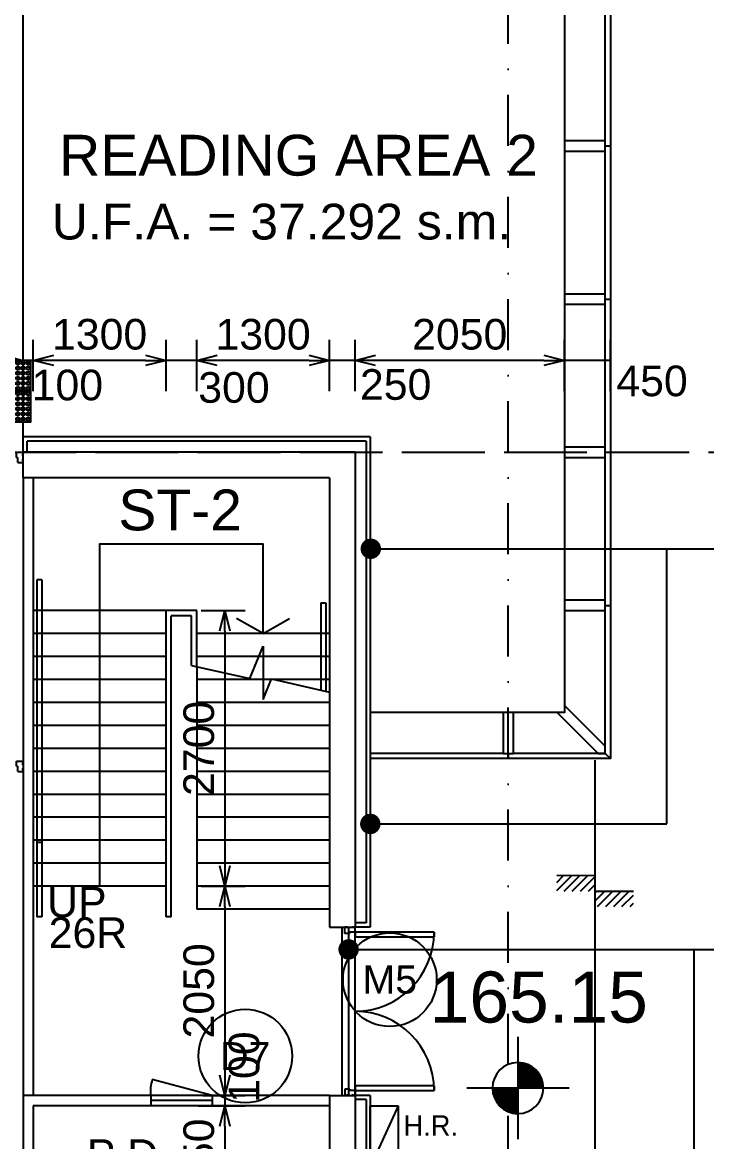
# Model space of a CAD drawing. Header units: millimetres. Extents: x 27940 to 139928, y 247 to 79491.
# Drawn here: x 100039 to 106737, y 19279 to 30242 of the extents above; entities that cross this region are included whole.
import ezdxf
from ezdxf.enums import TextEntityAlignment as Align

# ---------------------------------------------------------------- set-up
doc = ezdxf.new("R2010")
doc.units = ezdxf.units.MM
doc.header["$LTSCALE"] = 1000
doc.linetypes.add('DASHDOT', pattern=[1, 0.5, -0.25, 0, -0.25])
doc.layers.get('0').update_dxf_attribs({"color": 8})
doc.layers.get('Defpoints').update_dxf_attribs({"color": 8})
for name, color, linetype in [('062-HATCH-252', 8, 'Continuous'), ('CLADDING', 8, 'Continuous'), ('DLN020__', 8, 'DASHDOT'), ('DLN030', 8, 'Continuous'), ('DLN032__', 8, 'Continuous'), ('DLN040__', 8, 'Continuous'), ('DLN041_1', 8, 'Continuous'), ('DLN041__', 8, 'Continuous'), ('DLN220__', 8, 'Continuous'), ('DLN240__', 8, 'Continuous'), ('DLN280__', 8, 'Continuous'), ('DLN314__', 8, 'Continuous'), ('DLN325-1', 8, 'Continuous'), ('DLN325__', 8, 'Continuous'), ('DLN580__', 8, 'Continuous'), ('DLN581__', 8, 'Continuous'), ('DLN583__', 8, 'Continuous'), ('FITDOOR', 8, 'Continuous'), ('LEVEL', 8, 'Continuous'), ('MARK', 8, 'Continuous'), ('TACTILE WARNING STRIP', 8, 'Continuous')]:
    doc.layers.add(name, color=color, linetype=linetype)
doc.styles.add('ROMANS', font='swissl.ttf')
doc.styles.add('SWIS721LT450', font='swissl.ttf')
doc.styles.add('SWIS721LT750', font='swissl.ttf')
doc.dimstyles.new('INTDIM', dxfattribs={"dimscale": 200, "dimtxt": 2.25, "dimasz": 1.5, "dimexe": 1, "dimexo": 0, "dimgap": 1, "dimtad": 1, "dimdec": 0, "dimrnd": 1, "dimzin": 1, "dimdsep": 46, "dimtxsty": 'SWIS721LT450', "dimcen": 1, "dimclrd": 256, "dimclre": 256, "dimclrt": 256, "dimaunit": 1, "dimadec": 3, "dimazin": 0, "dimtfac": 1, "dimtdec": 0, "dimtix": 1, "dimtmove": 2, "dimatfit": 0, "dimldrblk": 'DOT', "dimfxl": 1, "dimtolj": 1, "dimtzin": 0, "dimarcsym": 0})

# ---------------------------------------------------------------- blocks, each defined once
blk = doc.blocks.new('*D159')
at = {"layer": 'Defpoints', "color": 0, "transparency": 16777216}
for p in [(105345, 26931), (105345, 26431), (105795, 26431)]:
    blk.add_point(p, dxfattribs=at)
at = {"layer": 'DLN030', "lineweight": -2, "transparency": 16777216}
for p, q in [((105345, 26631), (105345, 27131)), ((105795, 26631), (105795, 27131)), ((105795, 26931), (105345, 26931))]:
    blk.add_line(p, q, dxfattribs=at)
at = {"layer": 'DLN030', "transparency": 16777216, "insert": (106203, 26728), "char_height": 300, "attachment_point": 5, "style": 'SWIS721LT450'}
blk.add_mtext('\\A1;450', dxfattribs=at)
blk = doc.blocks.new('DIMARR')
for p, q in [((-1, 0.25), (0, 0)), ((-1, 0), (0, 0)), ((0, 0), (-1, -0.25))]:
    blk.add_line(p, q)
blk = doc.blocks.new('*D160')
at = {"layer": 'Defpoints', "color": 0, "transparency": 16777216}
for p in [(103295, 26931), (103295, 26431), (105345, 26431)]:
    blk.add_point(p, dxfattribs=at)
at = {"layer": 'DLN030', "lineweight": -2, "transparency": 16777216}
for p, q in [((103295, 26631), (103295, 27131)), ((105345, 26631), (105345, 27131)), ((105145, 26931), (103495, 26931))]:
    blk.add_line(p, q, dxfattribs=at)
at = {"layer": 'DLN030', "lineweight": -2, "transparency": 16777216, "xscale": 200, "yscale": 200, "zscale": 200, "rotation": 180}
blk.add_blockref('DIMARR', (103295, 26931), dxfattribs=at)
at = {"layer": 'DLN030', "lineweight": -2, "transparency": 16777216, "xscale": 200, "yscale": 200, "zscale": 200}
blk.add_blockref('DIMARR', (105345, 26931), dxfattribs=at)
at = {"layer": 'DLN030', "transparency": 16777216, "insert": (104320, 27185), "char_height": 300, "attachment_point": 5, "style": 'SWIS721LT450'}
blk.add_mtext('\\A1;2050', dxfattribs=at)
blk = doc.blocks.new('*D161')
at = {"layer": 'Defpoints', "color": 0, "transparency": 16777216}
for p in [(103045, 26931), (103045, 26431), (103295, 26431)]:
    blk.add_point(p, dxfattribs=at)
at = {"layer": 'DLN030', "lineweight": -2, "transparency": 16777216}
for p, q in [((103045, 26631), (103045, 27131)), ((103295, 26631), (103295, 27131)), ((103295, 26931), (103045, 26931))]:
    blk.add_line(p, q, dxfattribs=at)
at = {"layer": 'DLN030', "transparency": 16777216, "insert": (103693, 26693), "char_height": 300, "attachment_point": 5, "style": 'SWIS721LT450'}
blk.add_mtext('\\A1;250', dxfattribs=at)
blk = doc.blocks.new('*D162')
at = {"layer": 'Defpoints', "color": 0, "transparency": 16777216}
for p in [(101745, 26931), (101745, 26431), (103045, 26431)]:
    blk.add_point(p, dxfattribs=at)
at = {"layer": 'DLN030', "lineweight": -2, "transparency": 16777216}
for p, q in [((101745, 26631), (101745, 27131)), ((103045, 26631), (103045, 27131)), ((102845, 26931), (101945, 26931))]:
    blk.add_line(p, q, dxfattribs=at)
at = {"layer": 'DLN030', "lineweight": -2, "transparency": 16777216, "xscale": 200, "yscale": 200, "zscale": 200, "rotation": 180}
blk.add_blockref('DIMARR', (101745, 26931), dxfattribs=at)
at = {"layer": 'DLN030', "lineweight": -2, "transparency": 16777216, "xscale": 200, "yscale": 200, "zscale": 200}
blk.add_blockref('DIMARR', (103045, 26931), dxfattribs=at)
at = {"layer": 'DLN030', "transparency": 16777216, "insert": (102395, 27185), "char_height": 300, "attachment_point": 5, "style": 'SWIS721LT450'}
blk.add_mtext('\\A1;1300', dxfattribs=at)
blk = doc.blocks.new('*D163')
at = {"layer": 'Defpoints', "color": 0, "transparency": 16777216}
for p in [(101445, 26931), (101445, 26431), (101745, 26431)]:
    blk.add_point(p, dxfattribs=at)
at = {"layer": 'DLN030', "lineweight": -2, "transparency": 16777216}
for p, q in [((101445, 26631), (101445, 27131)), ((101745, 26631), (101745, 27131)), ((101745, 26931), (101445, 26931))]:
    blk.add_line(p, q, dxfattribs=at)
at = {"layer": 'DLN030', "transparency": 16777216, "insert": (102110, 26664), "char_height": 300, "attachment_point": 5, "style": 'SWIS721LT450'}
blk.add_mtext('\\A1;300', dxfattribs=at)
blk = doc.blocks.new('*D164')
at = {"layer": 'Defpoints', "color": 0, "transparency": 16777216}
for p in [(100145, 26931), (100145, 26431), (101445, 26431)]:
    blk.add_point(p, dxfattribs=at)
at = {"layer": 'DLN030', "lineweight": -2, "transparency": 16777216}
for p, q in [((100145, 26631), (100145, 27131)), ((101445, 26631), (101445, 27131)), ((101245, 26931), (100345, 26931))]:
    blk.add_line(p, q, dxfattribs=at)
at = {"layer": 'DLN030', "lineweight": -2, "transparency": 16777216, "xscale": 200, "yscale": 200, "zscale": 200, "rotation": 180}
blk.add_blockref('DIMARR', (100145, 26931), dxfattribs=at)
at = {"layer": 'DLN030', "lineweight": -2, "transparency": 16777216, "xscale": 200, "yscale": 200, "zscale": 200}
blk.add_blockref('DIMARR', (101445, 26931), dxfattribs=at)
at = {"layer": 'DLN030', "transparency": 16777216, "insert": (100795, 27185), "char_height": 300, "attachment_point": 5, "style": 'SWIS721LT450'}
blk.add_mtext('\\A1;1300', dxfattribs=at)
blk = doc.blocks.new('*D165')
at = {"layer": 'Defpoints', "color": 0, "transparency": 16777216}
for p in [(100045, 26931), (100045, 26431), (100145, 26431)]:
    blk.add_point(p, dxfattribs=at)
at = {"layer": 'DLN030', "lineweight": -2, "transparency": 16777216}
for p, q in [((100045, 26631), (100045, 27131)), ((100145, 26631), (100145, 27131)), ((100145, 26931), (100045, 26931))]:
    blk.add_line(p, q, dxfattribs=at)
at = {"layer": 'DLN030', "transparency": 16777216, "insert": (100479, 26688), "char_height": 300, "attachment_point": 5, "style": 'SWIS721LT450'}
blk.add_mtext('\\A1;100', dxfattribs=at)
blk = doc.blocks.new('*D166')
at = {"layer": 'Defpoints', "color": 0, "transparency": 16777216}
for p in [(98345, 26931), (98345, 26431), (100045, 26431)]:
    blk.add_point(p, dxfattribs=at)
at = {"layer": 'DLN030', "lineweight": -2, "transparency": 16777216}
for p, q in [((98345, 26631), (98345, 27131)), ((100045, 26631), (100045, 27131)), ((99845, 26931), (98545, 26931))]:
    blk.add_line(p, q, dxfattribs=at)
at = {"layer": 'DLN030', "lineweight": -2, "transparency": 16777216, "xscale": 200, "yscale": 200, "zscale": 200, "rotation": 180}
blk.add_blockref('DIMARR', (98345, 26931), dxfattribs=at)
at = {"layer": 'DLN030', "lineweight": -2, "transparency": 16777216, "xscale": 200, "yscale": 200, "zscale": 200}
blk.add_blockref('DIMARR', (100045, 26931), dxfattribs=at)
at = {"layer": 'DLN030', "transparency": 16777216, "insert": (99195, 27185), "char_height": 300, "attachment_point": 5, "style": 'SWIS721LT450'}
blk.add_mtext('\\A1;1700', dxfattribs=at)
blk = doc.blocks.new('DRNO')
at = {"layer": 'MARK'}
blk.add_circle((0, 0), 1, dxfattribs=at)
at = {"layer": 'MARK', "style": 'ROMANS'}
blk.add_attdef('DRNO', text='', height=0.6, dxfattribs=at).set_placement((0, 0), align=Align.MIDDLE)
blk = doc.blocks.new('DR1CL2')
at = {"layer": 'FITDOOR'}
for p, q in [((50, 0), (0, 0)), ((0, 0), (0, -25)), ((50, 0), (50, -50)), ((12, -25), (0, -25)), ((0, -75), (0, -100)), ((12, -75), (0, -75)), ((62.5, -100), (0, -100)), ((62.5, -50), (50, -50)), ((62.5, -50), (62.5, -100))]:
    blk.add_line(p, q, dxfattribs=at)
blk = doc.blocks.new('DR1CD')
at = {"layer": 'FITDOOR'}
for p, q in [((0, 1), (45, 1)), ((0, 1), (0, 0)), ((45, 0), (45, 1)), ((0, 0), (45, 0))]:
    blk.add_line(p, q, dxfattribs=at)
blk = doc.blocks.new('DR2M')
at = {"layer": 'FITDOOR'}
for centre, start, end in [((0, 0), 0, 90), ((1, 0), 90, 180)]:
    blk.add_arc(centre, 0.5, start, end, dxfattribs=at)
blk = doc.blocks.new('DR1AD')
at = {"layer": 'FITDOOR'}
for p, q in [((-45, 1), (0, 1)), ((-45, 1), (-45, 0)), ((0, 0), (0, 1)), ((-45, 0), (0, 0))]:
    blk.add_line(p, q, dxfattribs=at)
blk = doc.blocks.new('DR1CR2')
at = {"layer": 'FITDOOR'}
for p, q in [((-50, 0), (-50, -50)), ((-50, 0), (0, 0)), ((0, 0), (0, -25)), ((-62.5, -50), (-50, -50)), ((-62.5, -50), (-62.5, -100)), ((-62.5, -100), (0, -100)), ((-12, -25), (0, -25)), ((-12, -75), (0, -75)), ((0, -75), (0, -100))]:
    blk.add_line(p, q, dxfattribs=at)
blk = doc.blocks.new('*D119')
at = {"layer": 'Defpoints', "color": 0, "transparency": 16777216}
for p in [(101588, 24481), (101588, 21781), (102021, 21781)]:
    blk.add_point(p, dxfattribs=at)
at = {"layer": 'DLN030', "lineweight": -2, "transparency": 16777216}
for p, q in [((101788, 24481), (102221, 24481)), ((102021, 24281), (102021, 21981)), ((101788, 21781), (102221, 21781))]:
    blk.add_line(p, q, dxfattribs=at)
at = {"layer": 'DLN030', "lineweight": -2, "transparency": 16777216, "xscale": 200, "yscale": 200, "zscale": 200}
for p, rotation in [((102021, 24481), 90), ((102021, 21781), 270)]:
    blk.add_blockref('DIMARR', p, dxfattribs=dict(at, rotation=rotation))
at = {"layer": 'DLN030', "transparency": 16777216, "insert": (101767, 23131), "char_height": 300, "attachment_point": 5, "rotation": 90, "style": 'SWIS721LT450'}
blk.add_mtext('\\A1;2700', dxfattribs=at)
blk = doc.blocks.new('*D120')
at = {"layer": 'Defpoints', "color": 0, "transparency": 16777216}
for p in [(101605, 21781), (101605, 19731), (102021, 19731)]:
    blk.add_point(p, dxfattribs=at)
at = {"layer": 'DLN030', "lineweight": -2, "transparency": 16777216}
for p, q in [((101805, 21781), (102221, 21781)), ((102021, 21581), (102021, 19931)), ((101805, 19731), (102221, 19731))]:
    blk.add_line(p, q, dxfattribs=at)
at = {"layer": 'DLN030', "lineweight": -2, "transparency": 16777216, "xscale": 200, "yscale": 200, "zscale": 200}
for p, rotation in [((102021, 21781), 90), ((102021, 19731), 270)]:
    blk.add_blockref('DIMARR', p, dxfattribs=dict(at, rotation=rotation))
at = {"layer": 'DLN030', "transparency": 16777216, "insert": (101767, 20756), "char_height": 300, "attachment_point": 5, "rotation": 90, "style": 'SWIS721LT450'}
blk.add_mtext('\\A1;2050', dxfattribs=at)
blk = doc.blocks.new('*D121')
at = {"layer": 'Defpoints', "color": 0, "transparency": 16777216}
for p in [(101605, 19731), (101605, 19631), (102021, 19631)]:
    blk.add_point(p, dxfattribs=at)
at = {"layer": 'DLN030', "lineweight": -2, "transparency": 16777216}
for p, q in [((101805, 19731), (102221, 19731)), ((101805, 19631), (102221, 19631)), ((102021, 19731), (102021, 19631))]:
    blk.add_line(p, q, dxfattribs=at)
at = {"layer": 'DLN030', "transparency": 16777216, "insert": (102210, 20009), "char_height": 300, "attachment_point": 5, "rotation": 90, "style": 'SWIS721LT450'}
blk.add_mtext('\\A1;100', dxfattribs=at)
blk = doc.blocks.new('*D122')
at = {"layer": 'Defpoints', "color": 0, "transparency": 16777216}
for p in [(101560, 19631), (101560, 18681), (102021, 18681)]:
    blk.add_point(p, dxfattribs=at)
at = {"layer": 'DLN030', "lineweight": -2, "transparency": 16777216}
for p, q in [((101760, 19631), (102221, 19631)), ((102021, 19431), (102021, 18881)), ((101760, 18681), (102221, 18681))]:
    blk.add_line(p, q, dxfattribs=at)
at = {"layer": 'DLN030', "lineweight": -2, "transparency": 16777216, "xscale": 200, "yscale": 200, "zscale": 200}
for p, rotation in [((102021, 19631), 90), ((102021, 18681), 270)]:
    blk.add_blockref('DIMARR', p, dxfattribs=dict(at, rotation=rotation))
at = {"layer": 'DLN030', "transparency": 16777216, "insert": (101767, 19156), "char_height": 300, "attachment_point": 5, "rotation": 90, "style": 'SWIS721LT450'}
blk.add_mtext('\\A1;950', dxfattribs=at)
blk = doc.blocks.new('*X13')
for p, q in [((45955.9, 42700), (46155.8, 42700)), ((45956.1, 42693.8), (46155.8, 42693.8)), ((45956.6, 42687.5), (46155.8, 42687.5)), ((45957.2, 42681.2), (46155.8, 42681.2)), ((45958.1, 42675), (46155.8, 42675)), ((45959.1, 42668.8), (46155.8, 42668.8)), ((45960.4, 42662.5), (46155.8, 42662.5)), ((45961.8, 42656.2), (46155.8, 42656.2)), ((45963.5, 42650), (46155.8, 42650)), ((45965.4, 42643.8), (46155.8, 42643.8)), ((45967.6, 42637.5), (46155.8, 42637.5)), ((45969.9, 42631.2), (46155.8, 42631.2)), ((45972.5, 42625), (46155.8, 42625)), ((45975.4, 42618.8), (46155.8, 42618.8)), ((45978.5, 42612.5), (46155.8, 42612.5)), ((45981.9, 42606.2), (46155.8, 42606.2)), ((45985.6, 42600), (46155.8, 42600)), ((45989.6, 42593.8), (46155.8, 42593.8)), ((45994, 42587.5), (46155.8, 42587.5)), ((45998.7, 42581.2), (46155.8, 42581.2)), ((46003.8, 42575), (46155.8, 42575)), ((46009.4, 42568.8), (46155.8, 42568.8)), ((46015.5, 42562.5), (46155.8, 42562.5)), ((46022.1, 42556.2), (46155.8, 42556.2)), ((46029.4, 42550), (46155.8, 42550)), ((46037.5, 42543.8), (46155.8, 42543.8)), ((46046.5, 42537.5), (46155.8, 42537.5)), ((46056.7, 42531.2), (46155.8, 42531.2)), ((46068.6, 42525), (46155.8, 42525)), ((46082.9, 42518.8), (46155.8, 42518.8)), ((46101.5, 42512.5), (46155.8, 42512.5)), ((46133.4, 42506.2), (46155.8, 42506.2))]:
    blk.add_line(p, q)
blk = doc.blocks.new('*X12')
for p, q in [((46155.8, 42900), (46200.2, 42900)), ((46155.8, 42893.8), (46221.9, 42893.8)), ((46155.8, 42887.5), (46237.6, 42887.5)), ((46155.8, 42881.2), (46250.3, 42881.2)), ((46155.8, 42875), (46261.2, 42875)), ((46155.8, 42868.8), (46270.6, 42868.8)), ((46155.8, 42862.5), (46279.1, 42862.5)), ((46155.8, 42856.2), (46286.7, 42856.2)), ((46155.8, 42850), (46293.6, 42850)), ((46155.8, 42843.8), (46299.8, 42843.8)), ((46155.8, 42837.5), (46305.6, 42837.5)), ((46155.8, 42831.2), (46310.9, 42831.2)), ((46155.8, 42825), (46315.8, 42825)), ((46155.8, 42818.8), (46320.3, 42818.8)), ((46155.8, 42812.5), (46324.5, 42812.5)), ((46155.8, 42806.2), (46328.3, 42806.2)), ((46155.8, 42800), (46331.8, 42800)), ((46155.8, 42793.8), (46335, 42793.8)), ((46155.8, 42787.5), (46338, 42787.5)), ((46155.8, 42781.2), (46340.7, 42781.2)), ((46155.8, 42775), (46343.2, 42775)), ((46155.8, 42768.8), (46345.4, 42768.8)), ((46155.8, 42762.5), (46347.4, 42762.5)), ((46155.8, 42756.2), (46349.1, 42756.2)), ((46155.8, 42750), (46350.7, 42750)), ((46155.8, 42743.8), (46352, 42743.8)), ((46155.8, 42737.5), (46353.2, 42737.5)), ((46155.8, 42731.2), (46354.1, 42731.2)), ((46155.8, 42725), (46354.8, 42725)), ((46155.8, 42718.8), (46355.3, 42718.8)), ((46155.8, 42712.5), (46355.7, 42712.5)), ((46155.8, 42706.2), (46355.8, 42706.2))]:
    blk.add_line(p, q)
blk = doc.blocks.new('ELFIN')
at = {"layer": 'DLN032__'}
for p, q in [((0, 0.5), (0, 0)), ((0, 0), (-0.5, 0)), ((0, 0), (0, -0.5)), ((0.5, 0), (0, 0))]:
    blk.add_line(p, q, dxfattribs=at)
for start, end in [(90, 180), (0, 90), (180, 270), (270, 0)]:
    blk.add_arc((0, 0), 0.25, start, end, dxfattribs=at)
at = {"layer": 'DLN032__', "xscale": 0.001250000001164153, "yscale": 0.001250000001164153, "zscale": 0.001250000001164153}
for name in ['*X12', '*X13']:
    blk.add_blockref(name, (-57.695, -53.381), dxfattribs=at)
at = {"layer": 'DLN032__', "style": 'ROMANS'}
blk.add_attdef('ELFIN', (0.254, 0.347), '', height=0.5, dxfattribs=at)
blk = doc.blocks.new('Magenta-1')
at = {"layer": 'DLN314__'}
blk.add_line((3743, 14395), (3693, 14395), dxfattribs=at)
blk.add_lwpolyline([(3743, 14345), (4143, 14345), (4143, 14445), (3743, 14445)], close=True, dxfattribs=at)
blk = doc.blocks.new('Magenta')
at = {"layer": 'DLN314__'}
blk.add_line((3743, 6495), (3693, 6445), dxfattribs=at)
blk.add_lwpolyline([(4214, 6895), (4143, 6895), (4143, 6966), (3743, 6566), (3743, 6495), (3814, 6495)], close=True, dxfattribs=at)
blk = doc.blocks.new('level diff')
at = {"layer": 'LEVEL'}
h = blk.add_hatch(dxfattribs=at)
h.set_pattern_fill('ANSI31', color=256, scale=450, angle=210.535, style=0)
h.set_pattern_definition([(14.465, (-16047.86, -9196.314), (-14.0506, 54.4669), [])])
h.paths.add_polyline_path([(-247, 320), (-323, 191), (0, 0), (76, 129)])
h.paths.add_polyline_path([(0, 0), (-76, -129), (247, -320), (323, -191)])
for p, q in [((77, 130), (-246, 321)), ((0, 0), (77, 130)), ((0, 0), (323, -191))]:
    blk.add_line(p, q, dxfattribs=at)
blk = doc.blocks.new('FSHR-V01')
at = {"layer": 'DLN580__'}
for p, q in [((0, 0), (600, -273)), ((0, 0), (600, 0)), ((0, -273), (0, 0)), ((600, 0), (600, -273)), ((600, -273), (0, -273))]:
    blk.add_line(p, q, dxfattribs=at)
blk = doc.blocks.new('HWT')
at = {"layer": 'TACTILE WARNING STRIP'}
blk.add_lwpolyline([(0, 0), (300, 0), (300, 300), (0, 300)], close=True, dxfattribs=at)
for centre, radius in [((25, 275), 17.5), ((25, 225), 17.5), ((25, 275), 12.5), ((25, 225), 12.5), ((75, 275), 17.5), ((75, 225), 17.5), ((75, 275), 12.5), ((75, 225), 12.5), ((125, 275), 17.5), ((125, 225), 17.5), ((125, 275), 12.5), ((125, 225), 12.5), ((175, 275), 17.5), ((175, 225), 17.5), ((175, 275), 12.5), ((175, 225), 12.5), ((225, 275), 17.5), ((225, 225), 17.5), ((225, 275), 12.5), ((225, 225), 12.5), ((275, 275), 17.5), ((275, 225), 17.5), ((275, 275), 12.5), ((275, 225), 12.5), ((25, 175), 17.5), ((25, 125), 17.5), ((25, 175), 12.5), ((25, 125), 12.5), ((75, 175), 17.5), ((75, 125), 17.5), ((75, 175), 12.5), ((75, 125), 12.5), ((125, 175), 17.5), ((125, 125), 17.5), ((125, 175), 12.5), ((125, 125), 12.5), ((175, 175), 17.5), ((175, 125), 17.5), ((175, 175), 12.5), ((175, 125), 12.5), ((225, 175), 17.5), ((225, 125), 17.5), ((225, 175), 12.5), ((225, 125), 12.5), ((275, 175), 17.5), ((275, 125), 17.5), ((275, 175), 12.5), ((275, 125), 12.5), ((25, 75), 17.5), ((25, 25), 17.5), ((25, 75), 12.5), ((25, 25), 12.5), ((75, 75), 17.5), ((75, 25), 17.5), ((75, 75), 12.5), ((75, 25), 12.5), ((125, 75), 17.5), ((125, 25), 17.5), ((125, 75), 12.5), ((125, 25), 12.5), ((175, 75), 17.5), ((175, 25), 17.5), ((175, 75), 12.5), ((175, 25), 12.5), ((225, 75), 17.5), ((225, 25), 17.5), ((225, 75), 12.5), ((225, 25), 12.5), ((275, 75), 17.5), ((275, 25), 17.5), ((275, 75), 12.5), ((275, 25), 12.5)]:
    blk.add_circle(centre, radius, dxfattribs=at)
blk = doc.blocks.new('A$C533B6FD8')
at = {"layer": 'TACTILE WARNING STRIP', "rotation": 180.0002672119747}
for p in [(4075, 8250), (4075, 7950)]:
    blk.add_blockref('HWT', p, dxfattribs=at)

msp = doc.modelspace()

# ---------------------------------------------------------------- linework, layer by layer
at = {"layer": 'CLADDING'}
for p, q in [((103445, 26180.7), (100045, 26180.7)), ((100045, 26030.7), (100045, 26180.7)), ((103405, 26140.7), (100085, 26140.7)), ((100085, 26030.7), (100085, 26140.7)), ((103405, 26140.7), (103405, 21420.7)), ((103445, 26180.7), (103445, 21380.7)), ((103405, 21420.7), (103295, 21420.7)), ((103445, 21380.7), (103295, 21380.7)), ((103445, 19730.7), (103295, 19730.7)), ((103405, 19690.7), (103295, 19690.7)), ((103405, 19690.7), (103405, 18470.7)), ((103445, 19730.7), (103445, 18430.7))]:
    msp.add_line(p, q, dxfattribs=at)
at = {"layer": 'DLN020__'}
for p, q in [((104795, 14030.7), (104795, 60526.8)), ((54749.4, 26030.7), (107795, 26030.7)), ((88063.6, 26030.7), (107795, 26030.7))]:
    msp.add_line(p, q, dxfattribs=at)
at = {"layer": 'DLN220__'}
for p, q in [((100045, 26030.7), (100045, 32080.7)), ((100045, 25780.7), (100045, 19730.7)), ((100145, 25780.7), (100145, 19730.7)), ((105645, 16705.7), (105645, 23014.9)), ((100045, 19730.7), (100045, 18680.7)), ((103045, 19730.7), (100045, 19730.7)), ((100145, 19630.7), (100145, 18680.7)), ((103045, 19630.7), (100145, 19630.7))]:
    msp.add_line(p, q, dxfattribs=at)
at = {"layer": 'DLN240__'}
for p, q in [((100230, 24780.7), (100180, 24780.7)), ((100180, 24780.7), (100180, 21480.7)), ((100230, 24780.7), (100230, 21480.7)), ((102960, 24555.7), (102960, 23701.2)), ((102960, 24555.7), (103010, 24555.7)), ((103010, 24555.7), (103010, 23689.8)), ((101445, 24480.7), (100145, 24480.7)), ((101445, 21480.7), (101445, 24480.7)), ((101745, 24480.7), (101445, 24480.7)), ((101745, 23931.9), (101745, 24480.7)), ((101495, 21480.7), (101495, 24430.7)), ((101695, 24430.7), (101495, 24430.7)), ((101695, 23943.2), (101695, 24430.7)), ((102395, 24255.7), (102135.4, 24403.1)), ((102395, 24255.7), (102654.6, 24403.1)), ((101445, 24255.7), (100145, 24255.7)), ((103045, 24255.7), (101745, 24255.7)), ((102264.1, 23813.9), (102395, 24131.8)), ((102395, 24131.8), (102395, 23608.2)), ((101445, 24030.7), (100145, 24030.7)), ((103045, 24030.7), (101745, 24030.7)), ((101695, 23943.2), (102264.1, 23813.9)), ((101445, 23805.7), (100145, 23805.7)), ((102395, 23608.2), (102478.4, 23810.7)), ((102478.4, 23810.7), (103045, 23681.9)), ((101445, 23580.7), (100145, 23580.7)), ((101445, 23355.7), (100145, 23355.7)), ((101445, 23130.7), (100145, 23130.7)), ((101445, 22905.7), (100145, 22905.7)), ((101445, 22680.7), (100145, 22680.7)), ((101445, 22455.7), (100145, 22455.7)), ((101445, 22230.7), (100145, 22230.7)), ((100230, 22208.3), (100180, 22208.3)), ((101445, 22005.7), (100145, 22005.7)), ((101445, 21780.7), (100145, 21780.7)), ((100230, 21480.7), (100180, 21480.7)), ((101495, 21480.7), (101445, 21480.7))]:
    msp.add_line(p, q, dxfattribs=at)
at = {"layer": 'DLN240__', "ltscale": 0.03}
for p, q in [((101745, 23931.9), (101745, 21555.7)), ((103045, 23805.7), (101745, 23805.7)), ((103045, 23580.7), (101745, 23580.7)), ((103045, 23355.7), (101745, 23355.7)), ((103045, 23130.7), (101745, 23130.7)), ((103045, 22905.7), (101745, 22905.7)), ((103045, 22680.7), (101745, 22680.7)), ((103045, 22455.7), (101745, 22455.7)), ((103045, 22230.7), (101745, 22230.7)), ((103045, 22005.7), (101745, 22005.7)), ((103045, 21780.7), (101745, 21780.7)), ((103045, 21555.7), (101745, 21555.7))]:
    msp.add_line(p, q, dxfattribs=at)
at = {"layer": 'DLN240__'}
msp.add_lwpolyline([(102395, 24255.7), (102395, 25130.7), (100795, 25130.7), (100795, 21780.7)], dxfattribs=at)
at = {"layer": 'DLN280__'}
for p, q in [((100045, 25780.7), (100045, 26030.7)), ((103295, 26030.7), (100045, 26030.7)), ((103295, 26030.7), (103295, 21380.7)), ((103045, 25780.7), (100045, 25780.7)), ((103045, 25780.7), (103045, 21380.7)), ((103045, 21380.7), (103295, 21380.7)), ((103045, 19730.7), (103045, 18680.7)), ((103045, 19730.7), (103295, 19730.7)), ((103295, 19730.7), (103295, 18430.7))]:
    msp.add_line(p, q, dxfattribs=at)
at = {"layer": 'DLN314__'}
for p, q in [((105745, 29080.7), (105745, 30480.7)), ((105745, 27580.7), (105745, 28980.7)), ((105745, 26080.7), (105745, 27480.7)), ((105745, 24580.7), (105745, 25980.7)), ((105745, 23080.7), (105745, 24480.7)), ((104745, 23080.7), (103445, 23080.7)), ((105745, 23080.7), (104845, 23080.7))]:
    msp.add_line(p, q, dxfattribs=at)
at = {"layer": 'DLN314__', "ltscale": 0.03}
for p, q in [((103170, 19730.7), (103170, 21380.7)), ((103232.5, 21380.7), (103232.5, 19730.7)), ((103295, 19730.7), (103295, 21380.7))]:
    msp.add_line(p, q, dxfattribs=at)
at = {"layer": 'DLN314__'}
for points in [[(105795, 33580.7), (105795, 23030.7), (103445, 23030.7)], [(105345, 33480.7), (105345, 23480.7), (103445, 23480.7)]]:
    msp.add_lwpolyline(points, dxfattribs=at)
at = {"layer": 'DLN325__', "ltscale": 0.3}
for p, q in [((101895, 19730.7), (101310.1, 19887.4)), ((101295, 19730.7), (101295, 19630.7)), ((101895, 19680.7), (101295, 19680.7)), ((101895, 19730.7), (101895, 19630.7))]:
    msp.add_line(p, q, dxfattribs=at)
msp.add_lwpolyline([(101310.1, 19887.4, 0.1065172), (101295, 19730.7)], format="xyb", dxfattribs=at)

# ---------------------------------------------------------------- block references
at = {"layer": '062-HATCH-252'}
msp.add_blockref('A$C533B6FD8', (96045, 18680.7), dxfattribs=at)
at = {"layer": 'DLN032__'}
ref = msp.add_blockref('ELFIN', (104890, 19804.1), dxfattribs=dict(at, xscale=1000, yscale=1000, zscale=1000))
ref.add_attrib('ELFIN', '165.15', (104026, 20445.5), dxfattribs={"layer": 'LEVEL', "height": 500, "style": 'ROMANS'})
at = {"layer": 'DLN314__'}
for name, p, rotation in [('Magenta-1', (109488, 43426.2), 180), ('Magenta-1', (109488, 41926.2), 180), ('Magenta-1', (109488, 40426.2), 180), ('Magenta-1', (109488, 38926.2), 180), ('Magenta-1', (119190.5, 19337.7), 90), ('Magenta', (112240.5, 19337.7), 90.00000082556738)]:
    msp.add_blockref(name, p, dxfattribs=dict(at, rotation=rotation))
at = {"layer": 'DLN325-1', "xscale": 458.3333333333139, "yscale": 458.3333333333139, "zscale": 458.3333333333139}
for p, values in [((103636, 20865.1), {'DRNO': 'M5'}), ((102220.5, 20117.1), {'DRNO': 'D7'})]:
    msp.add_blockref('DRNO', p, dxfattribs=at).add_auto_attribs(values)
at = {"layer": 'DLN325__', "xscale": -1, "rotation": 180}
msp.add_blockref('DR1CR2', (100045, 25930.7), dxfattribs=at)
at = {"layer": 'DLN325__'}
for name, p, rotation in [('DR1CL2', (100045, 22905.7), 180), ('DR1CL2', (103295, 21380.7), 270), ('DR1CR2', (103295, 19730.7), 270)]:
    msp.add_blockref(name, p, dxfattribs=dict(at, rotation=rotation))
at = {"layer": 'DLN325__', "yscale": 775, "rotation": 270}
for name, p in [('DR1CD', (103295, 21330.7)), ('DR1AD', (103295, 19780.7))]:
    msp.add_blockref(name, p, dxfattribs=at)
at = {"layer": 'DLN325__', "xscale": 1550, "yscale": 1550, "zscale": 1550, "rotation": 270}
msp.add_blockref('DR2M', (103295, 21330.7), dxfattribs=at)
at = {"layer": 'DLN583__', "rotation": 270}
msp.add_blockref('FSHR-V01', (103717.7, 19630.7), dxfattribs=at)
at = {"layer": 'LEVEL', "rotation": 30.53500951230731}
msp.add_blockref('level diff', (105645, 21732.8), dxfattribs=at)

# ---------------------------------------------------------------- texts
at = {"layer": 'DLN040__', "style": 'SWIS721LT750'}
for s, p in [('UP ', (100280.7, 21476.3)), ('26R', (100296.1, 21176.3))]:
    msp.add_text(s, height=300, dxfattribs=at).set_placement(p)
at = {"layer": 'DLN041_1', "style": 'SWIS721LT750'}
msp.add_text('U.F.A. = 37.292 s.m. ', height=350, dxfattribs=at).set_placement((100326.9, 28115.2))
at = {"layer": 'DLN041_1', "insert": (100397.8, 28735), "char_height": 400, "width": 5443.91, "attachment_point": 7, "style": 'SWIS721LT750'}
msp.add_mtext('READING AREA 2', dxfattribs=at)
at = {"layer": 'DLN041__', "attachment_point": 7, "style": 'SWIS721LT750'}
for s, insert, char_height, width in [('ST-2', (100977.7, 25260.6), 400, 1747.501), ('P.D.', (100669.3, 19002.3), 300, 1310.626)]:
    msp.add_mtext(s, dxfattribs=dict(at, insert=insert, char_height=char_height, width=width))
at = {"layer": 'DLN041__', "insert": (98555.8, 18833.6), "char_height": 350, "width": 1511.63, "attachment_point": 7, "line_spacing_factor": 0.7, "style": 'SWIS721LT750'}
msp.add_mtext('F.S. LIFT LOBBY', dxfattribs=at)
at = {"layer": 'DLN581__', "insert": (103768.7, 19337.1), "char_height": 200, "width": 1224.976, "attachment_point": 7, "style": 'SWIS721LT750'}
msp.add_mtext('{\\fUnivers|b0|i0|c0|p34;H.R.}', dxfattribs=at)

# ---------------------------------------------------------------- dimensions: what is measured, and where the dimension line sits
at = {"layer": 'DLN030'}
for base, p1, p2, picture, middle in [((98345, 26931.2), (100045, 26431.2), (98345, 26431.2), '*D166', (99195, 27185.4)), ((100145, 26931.2), (101445, 26431.2), (100145, 26431.2), '*D164', (100795, 27185.4)), ((101745, 26931.2), (103045, 26431.2), (101745, 26431.2), '*D162', (102395, 27185.4)), ((103295, 26931.2), (105345, 26431.2), (103295, 26431.2), '*D160', (104320, 27185.4))]:
    dim = msp.add_linear_dim(base=base, p1=p1, p2=p2, dimstyle='INTDIM', override={"dimscale": 1, "dimtxt": 300, "dimasz": 200, "dimexe": 200, "dimexo": 200, "dimgap": 100, "dimrnd": 0, "dimzin": 0, "dimblk": 'DIMARR', "dimcen": 200, "dimclrt": 256, "dimadec": 4}, dxfattribs=at)
    dim.commit()
    dim.dimension.update_dxf_attribs({"geometry": picture, "text_midpoint": middle})
for base, p1, p2, picture, middle in [((100045, 26931.2), (100145, 26431.2), (100045, 26431.2), '*D165', (100478.7, 26687.6)), ((101445, 26931.2), (101745, 26431.2), (101445, 26431.2), '*D163', (102110.4, 26664.4)), ((103045, 26931.2), (103295, 26431.2), (103045, 26431.2), '*D161', (103692.6, 26692.6)), ((105345, 26931.2), (105795, 26431.2), (105345, 26431.2), '*D159', (106203.1, 26728.4))]:
    dim = msp.add_linear_dim(base=base, p1=p1, p2=p2, dimstyle='INTDIM', override={"dimscale": 1, "dimtxt": 300, "dimasz": 200, "dimexe": 200, "dimexo": 200, "dimgap": 100, "dimrnd": 0, "dimzin": 0, "dimblk": 'DIMARR', "dimcen": 200, "dimclrt": 256, "dimadec": 4}, dxfattribs=at)
    dim.commit()
    dim.dimension.update_dxf_attribs({"geometry": picture, "text_midpoint": middle, "dimtype": 160})
for base, p1, p2, picture, middle in [((102020.8, 21780.7), (101588.2, 24480.7), (101588.2, 21780.7), '*D119', (101766.7, 23130.7)), ((102020.8, 19730.7), (101604.5, 21780.7), (101604.5, 19730.7), '*D120', (101766.7, 20755.7)), ((102020.8, 18680.7), (101560.4, 19630.7), (101560.4, 18680.7), '*D122', (101766.7, 19155.7))]:
    dim = msp.add_linear_dim(base=base, p1=p1, p2=p2, angle=90, dimstyle='INTDIM', override={"dimscale": 1, "dimtxt": 300, "dimasz": 200, "dimexe": 200, "dimexo": 200, "dimgap": 100, "dimrnd": 0, "dimzin": 0, "dimblk": 'DIMARR', "dimcen": 300, "dimclrt": 256, "dimadec": 4}, dxfattribs=at)
    dim.commit()
    dim.dimension.update_dxf_attribs({"geometry": picture, "text_midpoint": middle})
dim = msp.add_linear_dim(base=(102020.8, 19630.7), p1=(101604.5, 19730.7), p2=(101604.5, 19630.7), angle=90, dimstyle='INTDIM', override={"dimscale": 1, "dimtxt": 300, "dimasz": 200, "dimexe": 200, "dimexo": 200, "dimgap": 100, "dimrnd": 0, "dimzin": 0, "dimblk": 'DIMARR', "dimcen": 300, "dimclrt": 256, "dimadec": 4}, dxfattribs=at)
dim.commit()
dim.dimension.update_dxf_attribs({"geometry": '*D121', "text_midpoint": (102209.5, 20009.3), "dimtype": 160})

# ---------------------------------------------------------------- leaders
at = {"layer": 'DLN040__'}
for points in [[(103449.5, 25085.9), (108175, 25085.9)], [(103232.5, 21162), (108175, 21162)], [(105432.5, 15946.5), (106616.8, 15946.5), (106616.8, 21162)]]:
    msp.add_leader(points, dimstyle='INTDIM', override={"dimscale": 1, "dimtxt": 300, "dimasz": 200, "dimexe": 200, "dimexo": 200, "dimgap": 100, "dimtad": 0, "dimrnd": 0, "dimzin": 0, "dimcen": 200, "dimclrt": 256}, dxfattribs=at)
at = {"layer": 'DLN041__'}
msp.add_leader([(103445, 22390.8), (106346.7, 22390.8), (106346.7, 25085.9)], dimstyle='INTDIM', override={"dimscale": 1, "dimtxt": 300, "dimasz": 200, "dimexe": 200, "dimexo": 200, "dimgap": 100, "dimtad": 0, "dimrnd": 0, "dimzin": 0, "dimcen": 300, "dimclrt": 256, "dimadec": 4}, dxfattribs=at)

doc.saveas('drawing.dxf')
